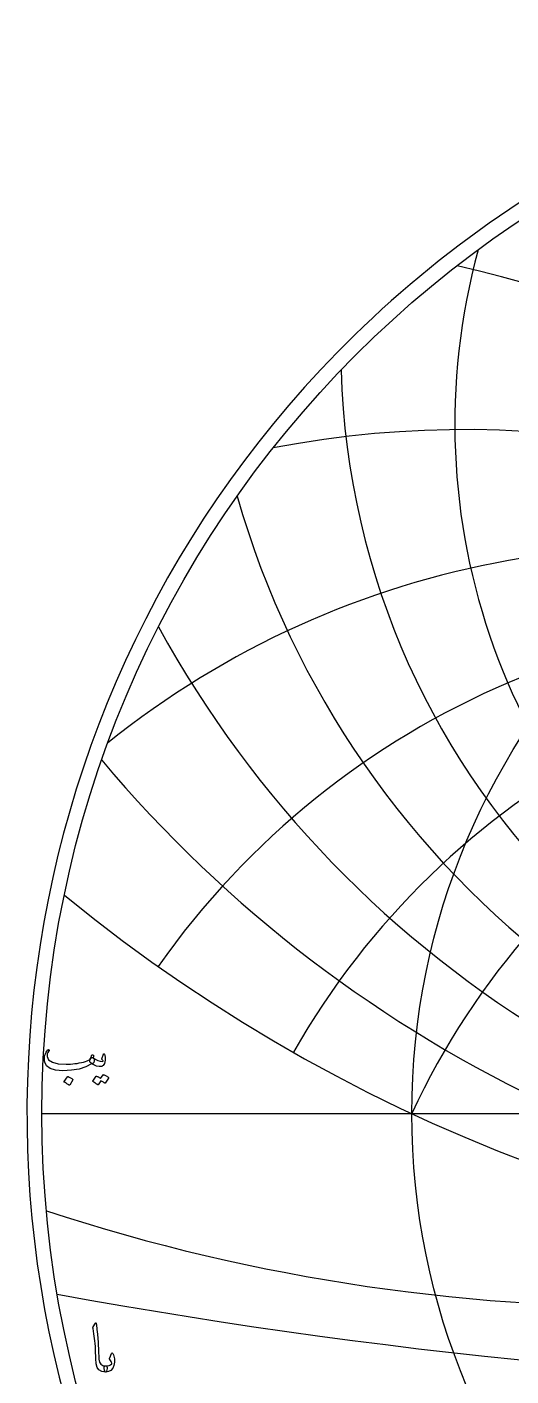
# Model space of a CAD drawing. Header units: millimetres. Extents: x -57 to 57, y -57 to 58.
# Drawn here: x -56.6 to -31.4, y -13.7 to 56.5 of the extents above; entities that cross this region are included whole.
import ezdxf

# ---------------------------------------------------------------- set-up
doc = ezdxf.new("R2010")
doc.units = ezdxf.units.MM
for name, color, linetype in [('CUT_OUTER', 1, 'Continuous'), ('ENGRAVE', 7, 'Continuous'), ('ENGRAVE_FINE', 8, 'Continuous'), ('TEXT', 5, 'Continuous')]:
    doc.layers.add(name, color=color, linetype=linetype)

msp = doc.modelspace()

# ---------------------------------------------------------------- linework, layer by layer
at = {"layer": 'CUT_OUTER'}
for centre, radius, start, end in [((-0.0002, -0.0001), 56.5799, 134.296617, 87.801785), ((-0.0009, 0.0013), 56.5785, 92.197186, 134.297159)]:
    msp.add_arc(centre, radius, start, end, dxfattribs=at)
at = {"layer": 'ENGRAVE'}
msp.add_lwpolyline([(-55.8, 0), (55.8, 0)], dxfattribs=at)
for radius in [55.8, 36.5261]:
    msp.add_circle((0, 0), radius, dxfattribs=at)
for centre, radius, start, end in [((0, 35.8804), 34.2856, 164.663432, 15.336568), ((0, 39.9152), 40.234, 181.754826, 358.245174), ((0, 45.2464), 47.4805, 196.051023, 343.948977), ((0, 52.5017), 56.6633, 208.658993, 331.341007), ((0, -17.0324), 40.3021, 25, 155), ((0, -17.0324), 40.3021, 25, 155), ((0, 62.7982), 68.9106, 220.132937, 319.867063), ((0, 78.3305), 86.4281, 230.794386, 309.205614), ((-24.276, 90.5991), 100.6562, 251.886951, 271.462631)]:
    msp.add_arc(centre, radius, start, end, dxfattribs=at)
at = {"layer": 'ENGRAVE_FINE'}
for centre, radius, start, end in [((-48.0301, -17.0324), 62.6989, 9.226433, 77.22755), ((-48.0301, -17.0324), 62.6989, 9.226433, 77.22755), ((-33.8175, -17.0324), 52.6106, 11.804305, 100.885265), ((-33.8175, -17.0324), 52.6106, 11.804305, 100.885265), ((-23.2684, -17.0324), 46.5368, 14.587882, 128.690572), ((-23.2684, -17.0324), 46.5368, 14.587882, 128.690572), ((-14.6688, -17.0324), 42.8886, 17.647457, 144.863094), ((-14.6688, -17.0324), 42.8886, 17.647457, 144.863094), ((-7.1063, -17.0324), 40.9238, 21.075864, 150.400641), ((-7.1063, -17.0324), 40.9238, 21.075864, 150.400641), ((0, 291.4041), 305.7921, 259.637891, 280.362109)]:
    msp.add_arc(centre, radius, start, end, dxfattribs=at)
at = {"layer": 'TEXT'}
for points in [[(-53.1349, 2.8917), (-53.1315, 2.89), (-53.1283, 2.8882), (-53.1253, 2.8864), (-53.1226, 2.8847), (-53.1198, 2.8827), (-53.1169, 2.8803), (-53.1137, 2.8774), (-53.1103, 2.8741), (-53.0819, 2.8407), (-53.0707, 2.7932), (-53.0766, 2.7316), (-53.0997, 2.6559), (-53.121, 2.6099), (-53.1428, 2.5811), (-53.165, 2.5694), (-53.1877, 2.5749), (-53.1991, 2.5804), (-53.2088, 2.5828), (-53.2167, 2.5822), (-53.2229, 2.5784), (-53.5115, 2.4205), (-53.8565, 2.3092), (-54.2578, 2.2445), (-54.7154, 2.2264), (-55.0854, 2.2581), (-55.3648, 2.3426), (-55.5536, 2.4799), (-55.6517, 2.67), (-55.6669, 2.7597), (-55.6702, 2.8495), (-55.6616, 2.9392), (-55.6411, 3.029), (-55.6132, 3.1084), (-55.5787, 3.1812), (-55.5375, 3.2475), (-55.4898, 3.3071), (-55.4808, 3.3146), (-55.4713, 3.3194), (-55.4614, 3.3216), (-55.4511, 3.3212), (-55.4414, 3.317), (-55.4335, 3.3115), (-55.4273, 3.3047), (-55.4229, 3.2965), (-55.4209, 3.2886), (-55.422, 3.2789), (-55.4262, 3.2675), (-55.4335, 3.2543), (-55.4845, 3.1795), (-55.5179, 3.1064), (-55.5338, 3.0352), (-55.532, 2.9656), (-55.4484, 2.7914), (-55.2539, 2.6664), (-54.9486, 2.5908), (-54.5323, 2.5644), (-54.418, 2.5661), (-54.304, 2.5714), (-54.1901, 2.5802), (-54.0765, 2.5925), (-53.9637, 2.6084), (-53.8525, 2.6277), (-53.7429, 2.6506), (-53.6347, 2.677), (-53.5298, 2.7069), (-53.4438, 2.7368), (-53.3767, 2.7668), (-53.3285, 2.7967), (-53.3099, 2.8125), (-53.2929, 2.8319), (-53.2773, 2.8548), (-53.2634, 2.8812), (-53.2503, 2.9106), (-53.2374, 2.9428), (-53.2248, 2.9775), (-53.2123, 3.0149), (-53.2075, 3.0264), (-53.2, 3.036), (-53.1899, 3.044), (-53.1771, 3.0501), (-53.1635, 3.0534), (-53.1507, 3.0528), (-53.1389, 3.0481), (-53.1279, 3.0396), (-53.1191, 3.0277), (-53.1138, 3.0132), (-53.112, 2.996), (-53.1138, 2.9762)], [(-53.2405, 2.6101), (-53.2788, 2.6464), (-53.2986, 2.692), (-53.2999, 2.7467), (-53.2827, 2.8108), (-53.2456, 2.8682), (-53.2115, 2.9032), (-53.1804, 2.9157), (-53.1525, 2.9058), (-53.0205, 2.8185), (-52.8885, 2.7571), (-52.7565, 2.7217), (-52.6245, 2.7122), (-52.6199, 2.7131), (-52.6166, 2.7157), (-52.6146, 2.7201), (-52.6139, 2.7263), (-52.6172, 2.7379), (-52.6271, 2.7553), (-52.6436, 2.7784), (-52.6667, 2.8072), (-52.6711, 2.816), (-52.6738, 2.8248), (-52.6747, 2.8336), (-52.6738, 2.8424), (-52.5893, 3.0853), (-52.5853, 3.0946), (-52.5805, 3.1012), (-52.5748, 3.1051), (-52.5682, 3.1064), (-52.5616, 3.1053), (-52.5559, 3.102), (-52.551, 3.0965), (-52.5471, 3.0888), (-52.5207, 3.0099), (-52.5048, 2.9313), (-52.4995, 2.8532), (-52.5048, 2.7756), (-52.522, 2.679), (-52.5453, 2.6004), (-52.5748, 2.5399), (-52.6104, 2.4975), (-52.6375, 2.4742), (-52.6623, 2.457), (-52.685, 2.446), (-52.7055, 2.4412), (-52.8234, 2.4385), (-52.9519, 2.4658), (-53.0909, 2.523), (-53.2405, 2.6101)], [(-54.469, 1.9132), (-54.4646, 1.9176), (-54.4584, 1.9202), (-54.4505, 1.9211), (-54.4408, 1.9202), (-54.3724, 1.8925), (-54.3079, 1.8586), (-54.2474, 1.8186), (-54.1909, 1.7724), (-54.1854, 1.7653), (-54.183, 1.7583), (-54.1836, 1.7512), (-54.1874, 1.7442), (-54.3528, 1.4767), (-54.359, 1.4703), (-54.3669, 1.4688), (-54.3766, 1.4721), (-54.388, 1.4802), (-54.3979, 1.4872), (-54.4135, 1.4978), (-54.4349, 1.5119), (-54.4619, 1.5295), (-54.4952, 1.5506), (-54.535, 1.5752), (-54.5814, 1.6034), (-54.6344, 1.6351), (-54.6415, 1.6404), (-54.645, 1.6456), (-54.645, 1.6509), (-54.6415, 1.6562)], [(-52.6139, 2.0117), (-52.6095, 2.0161), (-52.6034, 2.0188), (-52.5955, 2.0196), (-52.5858, 2.0188), (-52.5511, 2.0058), (-52.5176, 1.9915), (-52.4851, 1.9759), (-52.4538, 1.9589), (-52.4233, 1.9404), (-52.3935, 1.9202), (-52.3643, 1.8982), (-52.3359, 1.8744), (-52.3304, 1.8672), (-52.3279, 1.8595), (-52.3286, 1.8513), (-52.3323, 1.8428), (-52.5013, 1.5752), (-52.5059, 1.5717), (-52.5127, 1.5717), (-52.5218, 1.5752), (-52.533, 1.5823), (-52.5407, 1.5888), (-52.5532, 1.5977), (-52.5706, 1.609), (-52.5928, 1.6228), (-52.6201, 1.6392), (-52.6527, 1.6584), (-52.6905, 1.6805), (-52.7336, 1.7055), (-52.8674, 1.4978), (-52.8735, 1.4914), (-52.8815, 1.4899), (-52.8911, 1.4932), (-52.9026, 1.5013), (-52.9125, 1.5084), (-52.9281, 1.5189), (-52.9494, 1.533), (-52.9765, 1.5506), (-53.0097, 1.5717), (-53.0495, 1.5964), (-53.096, 1.6245), (-53.149, 1.6562), (-53.1545, 1.6615), (-53.1569, 1.6668), (-53.1562, 1.672), (-53.1525, 1.6773), (-52.98, 1.9343), (-52.9756, 1.9387), (-52.9695, 1.9413), (-52.9615, 1.9422), (-52.9519, 1.9413), (-52.9224, 1.9318), (-52.8938, 1.9206), (-52.8661, 1.908), (-52.8392, 1.8938), (-52.8133, 1.8783), (-52.7882, 1.8617), (-52.764, 1.844), (-52.7407, 1.8252)], [(-53.0131, -10.921), (-53.0063, -10.9105), (-52.9999, -10.9034), (-52.994, -10.8999), (-52.9885, -10.8999), (-52.9801, -10.9045), (-52.9726, -10.9184), (-52.966, -10.9415), (-52.9603, -10.9738), (-52.9313, -11.2367), (-52.9075, -11.4798), (-52.889, -11.7031), (-52.8758, -11.9066), (-52.8674, -12.0806), (-52.8596, -12.2366), (-52.8524, -12.3746), (-52.8459, -12.4945), (-52.8403, -12.5963), (-52.8358, -12.6801), (-52.8324, -12.7459), (-52.8301, -12.7937), (-52.7988, -12.9367), (-52.7298, -13.0418), (-52.6228, -13.1091), (-52.4781, -13.1386), (-52.4378, -13.1492), (-52.4121, -13.1738), (-52.4009, -13.2125), (-52.4042, -13.2653), (-52.4207, -13.3485), (-52.4385, -13.4079), (-52.4576, -13.4435), (-52.4781, -13.4554), (-52.6818, -13.4286), (-52.8318, -13.3481), (-52.9282, -13.2139), (-52.9709, -13.026), (-52.9776, -12.9361), (-52.9836, -12.846), (-52.989, -12.7557), (-52.9938, -12.6652), (-52.998, -12.5744), (-53.0021, -12.4835), (-53.006, -12.3923), (-53.0096, -12.3009), (-53.0162, -12.1265), (-53.0254, -11.9695), (-53.0373, -11.83), (-53.0518, -11.7077), (-53.069, -11.5904), (-53.0888, -11.4653), (-53.1112, -11.3325), (-53.1363, -11.1921), (-53.1396, -11.1668), (-53.139, -11.1437), (-53.1343, -11.1228), (-53.1258, -11.1041)], [(-52.2669, -12.7127), (-52.1683, -12.4945), (-52.1538, -12.4705), (-52.1384, -12.4619), (-52.1221, -12.4687), (-52.105, -12.4909), (-52.0733, -12.5575), (-52.0486, -12.6269), (-52.031, -12.6992), (-52.0205, -12.7743), (-52.0172, -12.8527), (-52.0214, -12.9349), (-52.033, -13.0208), (-52.0522, -13.1105), (-52.1105, -13.2614), (-52.2009, -13.3692), (-52.3234, -13.4339), (-52.4781, -13.4554), (-52.4959, -13.4442), (-52.5142, -13.4105), (-52.5329, -13.3544), (-52.552, -13.2759), (-52.5575, -13.2339), (-52.5564, -13.1993), (-52.5487, -13.1723), (-52.5344, -13.1527), (-52.523, -13.1452), (-52.5098, -13.1404), (-52.4948, -13.1382), (-52.4781, -13.1386), (-52.3806, -13.1355), (-52.2959, -13.1157), (-52.224, -13.0792), (-52.1648, -13.026), (-52.1622, -13.0218), (-52.1613, -13.0163), (-52.1622, -13.0095), (-52.1648, -13.0013), (-52.1787, -12.9516), (-52.1991, -12.901), (-52.2262, -12.8495), (-52.2598, -12.7972), (-52.2708, -12.7774), (-52.2757, -12.7567), (-52.2744, -12.7351), (-52.2669, -12.7127)]]:
    msp.add_lwpolyline(points, close=True, dxfattribs=at)

doc.saveas('drawing.dxf')
